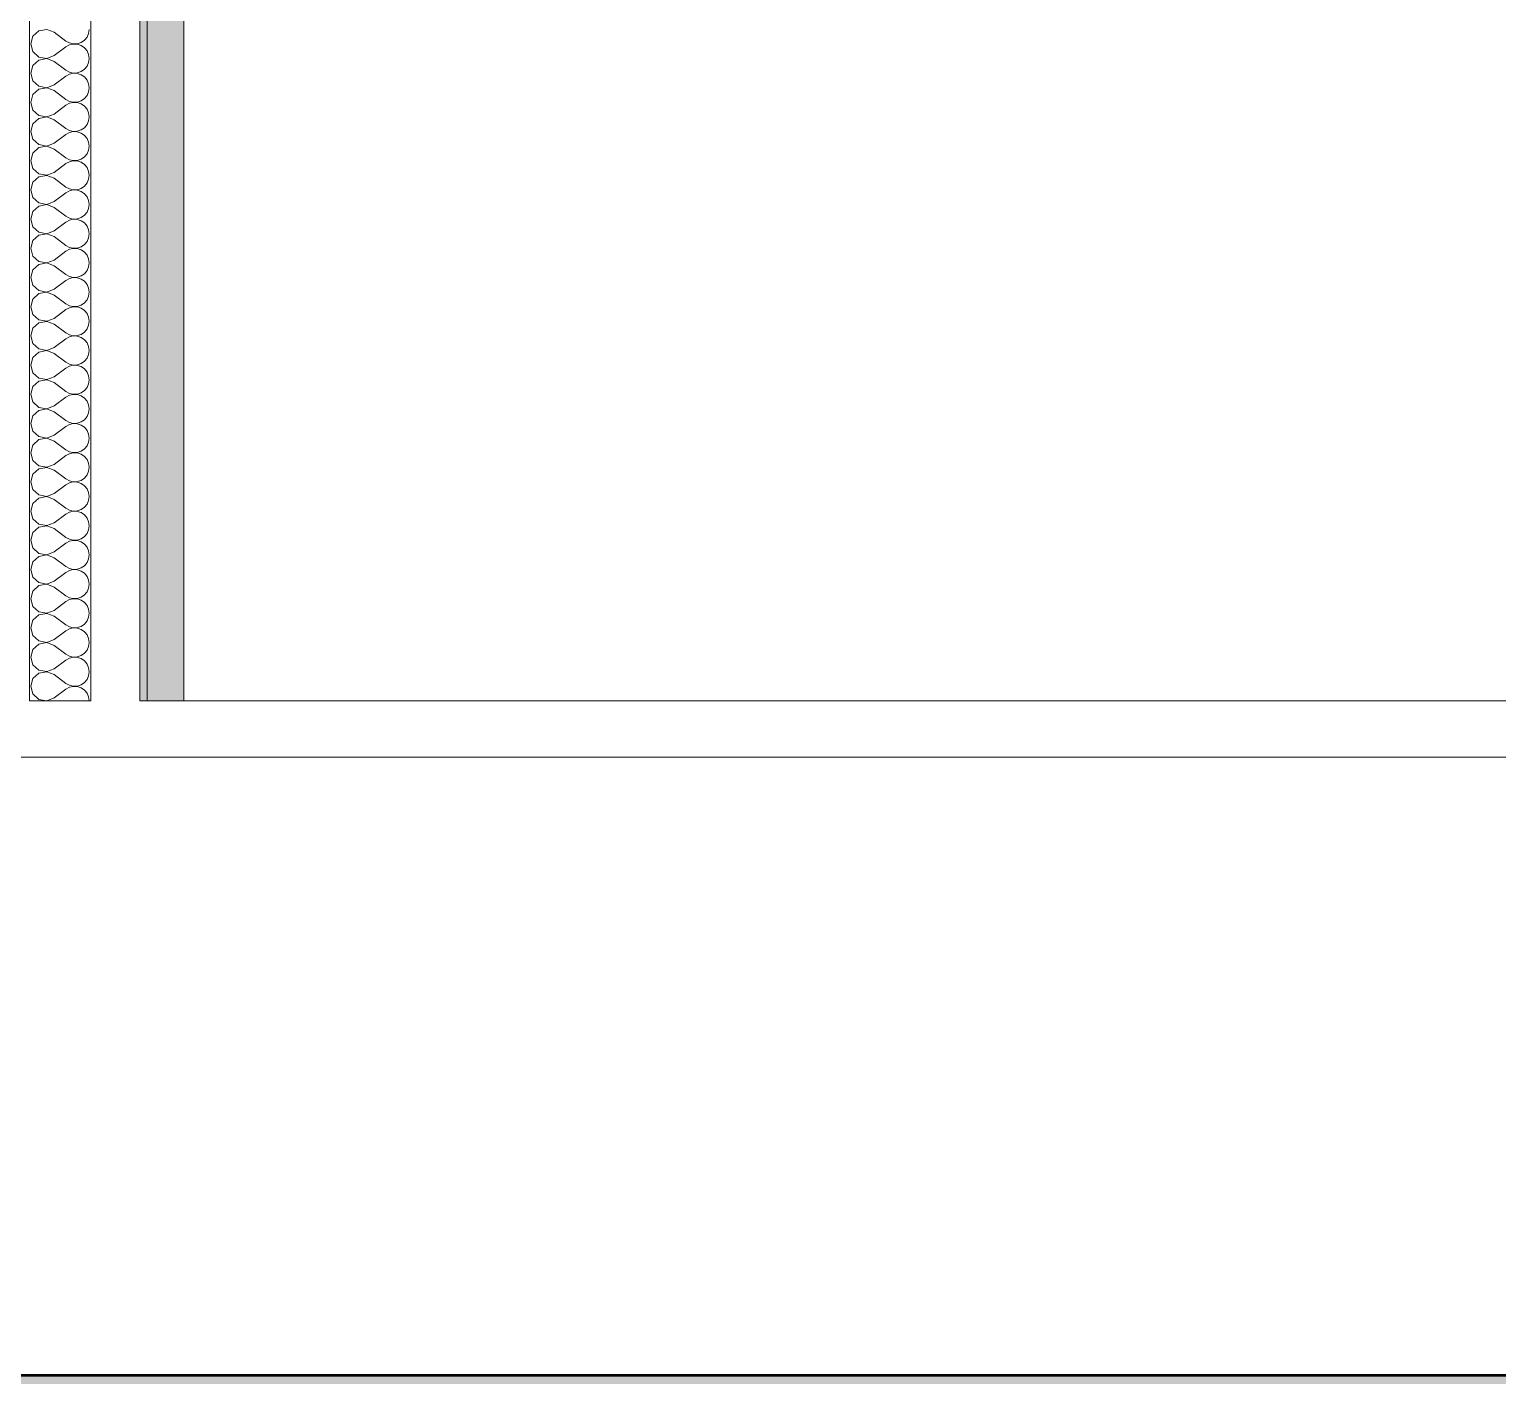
# Model space of a CAD drawing. Header units: millimetres. Extents: x -48147 to 1436659, y -488302 to 18123.
# Drawn here: x 1423891 to 1424544, y -471183 to -470584 of the extents above; entities that cross this region are included whole.
import ezdxf

# ---------------------------------------------------------------- set-up
doc = ezdxf.new("R2010")
doc.units = ezdxf.units.MM
doc.header["$MEASUREMENT"] = 0
doc.linetypes.add('Dashed', pattern=[2822.222233, 1411.111116, -1411.111116])
doc.linetypes.add('Wipeout_Contour', pattern=[1000, 0, -1000])
for name, color, linetype, lineweight, true_color in [('0_Pen_No__105', 7, 'Continuous', 15, 0xa6a6a6), ('A-230-M_FLOOR.IFC Import_Pen_No__109', 7, 'Continuous', 15, 0xa6a6a6), ('A-230-M_FLOOR.IFC Import_Pen_No__29', 7, 'Continuous', 50, 0x2a2a2a), ('New_A-25-M_Wall_Int_Pen_No__107', 7, 'Continuous', 15, 0xa6a6a6)]:
    doc.layers.add(name, color=color, linetype=linetype, lineweight=lineweight, true_color=true_color)
for name, color, linetype in [('A-230-M_FLOOR.IFC Import', 7, 'Continuous'), ('New_A-20-M_Floor_Slab', 7, 'Continuous'), ('New_A-25-M_Wall_Int', 7, 'Continuous')]:
    doc.layers.add(name, color=color, linetype=linetype)
doc.layers.add('New_A-20-M_Floor_Slab_Pen_No__4', color=7, linetype='Continuous', lineweight=20)
doc.layers.add('New_A-25-M_Wall_Int_Pen_No__1', color=7, linetype='Continuous', lineweight=13)

# ---------------------------------------------------------------- blocks, each defined once
blk = doc.blocks.new('*X34', base_point=(1424163.9, -483032.8))
at = {"layer": 'New_A-25-M_Wall_Int_Pen_No__107', "linetype": 'Continuous'}
for p, q in [((1423895.63, -470584.91), (1423893.01, -470587.3)), ((1423899.12, -470584.25), (1423895.63, -470584.91)), ((1423902.43, -470585.52), (1423899.12, -470584.25)), ((1423902.43, -470585.52), (1423907.62, -470589.41)), ((1423917.04, -470587.63), (1423917.76, -470586)), ((1423917.76, -470586), (1423918.01, -470584.22)), ((1423893.01, -470587.3), (1423892.04, -470590.71)), ((1423892.04, -470590.71), (1423893.01, -470594.13)), ((1423902.43, -470595.91), (1423907.62, -470592.01)), ((1423907.62, -470589.41), (1423909.19, -470590.28)), ((1423909.19, -470591.14), (1423907.62, -470592.01)), ((1423909.19, -470590.28), (1423910.93, -470590.69)), ((1423910.93, -470590.74), (1423909.19, -470591.14)), ((1423910.93, -470590.69), (1423912.72, -470590.6)), ((1423912.72, -470590.83), (1423910.93, -470590.74)), ((1423912.72, -470590.6), (1423914.42, -470590.03)), ((1423914.42, -470591.4), (1423912.72, -470590.83)), ((1423914.42, -470590.03), (1423915.89, -470589.01)), ((1423915.89, -470592.41), (1423914.42, -470591.4)), ((1423915.89, -470589.01), (1423917.04, -470587.63)), ((1423917.04, -470593.79), (1423915.89, -470592.41)), ((1423893.01, -470594.13), (1423895.63, -470596.52)), ((1423895.63, -470597.89), (1423893.01, -470600.28)), ((1423895.63, -470596.52), (1423899.12, -470597.18)), ((1423899.12, -470597.23), (1423895.63, -470597.89)), ((1423899.12, -470597.18), (1423902.43, -470595.91)), ((1423902.43, -470598.5), (1423899.12, -470597.23)), ((1423902.43, -470598.5), (1423907.62, -470602.4)), ((1423917.76, -470595.43), (1423917.04, -470593.79)), ((1423917.04, -470600.62), (1423917.76, -470598.98)), ((1423918.01, -470597.2), (1423917.76, -470595.43)), ((1423917.76, -470598.98), (1423918.01, -470597.2)), ((1423893.01, -470600.28), (1423892.04, -470603.69)), ((1423892.04, -470603.69), (1423893.01, -470607.11)), ((1423902.43, -470608.89), (1423907.62, -470604.99)), ((1423907.62, -470602.4), (1423909.19, -470603.26)), ((1423909.19, -470604.13), (1423907.62, -470604.99)), ((1423909.19, -470603.26), (1423910.93, -470603.67)), ((1423910.93, -470603.72), (1423909.19, -470604.13)), ((1423910.93, -470603.67), (1423912.72, -470603.58)), ((1423912.72, -470603.81), (1423910.93, -470603.72)), ((1423912.72, -470603.58), (1423914.42, -470603.01)), ((1423914.42, -470604.38), (1423912.72, -470603.81)), ((1423914.42, -470603.01), (1423915.89, -470601.99)), ((1423915.89, -470605.39), (1423914.42, -470604.38)), ((1423915.89, -470601.99), (1423917.04, -470600.62)), ((1423917.04, -470606.77), (1423915.89, -470605.39)), ((1423893.01, -470607.11), (1423895.63, -470609.5)), ((1423895.63, -470610.87), (1423893.01, -470613.26)), ((1423895.63, -470609.5), (1423899.12, -470610.16)), ((1423899.12, -470610.21), (1423895.63, -470610.87)), ((1423899.12, -470610.16), (1423902.43, -470608.89)), ((1423902.43, -470611.48), (1423899.12, -470610.21)), ((1423902.43, -470611.48), (1423907.62, -470615.38)), ((1423917.76, -470608.41), (1423917.04, -470606.77)), ((1423917.04, -470613.6), (1423917.76, -470611.96)), ((1423918.01, -470610.18), (1423917.76, -470608.41)), ((1423917.76, -470611.96), (1423918.01, -470610.18)), ((1423893.01, -470613.26), (1423892.04, -470616.68)), ((1423892.04, -470616.68), (1423893.01, -470620.09)), ((1423902.43, -470621.87), (1423907.62, -470617.97)), ((1423907.62, -470615.38), (1423909.19, -470616.24)), ((1423909.19, -470617.11), (1423907.62, -470617.97)), ((1423909.19, -470616.24), (1423910.93, -470616.65)), ((1423910.93, -470616.7), (1423909.19, -470617.11)), ((1423910.93, -470616.65), (1423912.72, -470616.56)), ((1423912.72, -470616.79), (1423910.93, -470616.7)), ((1423912.72, -470616.56), (1423914.42, -470615.99)), ((1423914.42, -470617.36), (1423912.72, -470616.79)), ((1423914.42, -470615.99), (1423915.89, -470614.98)), ((1423915.89, -470618.38), (1423914.42, -470617.36)), ((1423915.89, -470614.98), (1423917.04, -470613.6)), ((1423917.04, -470619.75), (1423915.89, -470618.38)), ((1423893.01, -470620.09), (1423895.63, -470622.48)), ((1423895.63, -470623.85), (1423893.01, -470626.24)), ((1423895.63, -470622.48), (1423899.12, -470623.14)), ((1423899.12, -470623.19), (1423895.63, -470623.85)), ((1423899.12, -470623.14), (1423902.43, -470621.87)), ((1423902.43, -470624.46), (1423899.12, -470623.19)), ((1423902.43, -470624.46), (1423907.62, -470628.36)), ((1423917.76, -470621.39), (1423917.04, -470619.75)), ((1423917.04, -470626.58), (1423917.76, -470624.94)), ((1423918.01, -470623.17), (1423917.76, -470621.39)), ((1423917.76, -470624.94), (1423918.01, -470623.17)), ((1423893.01, -470626.24), (1423892.04, -470629.66)), ((1423892.04, -470629.66), (1423893.01, -470633.07)), ((1423902.43, -470634.85), (1423907.62, -470630.96)), ((1423907.62, -470628.36), (1423909.19, -470629.23)), ((1423909.19, -470630.09), (1423907.62, -470630.96)), ((1423909.19, -470629.23), (1423910.93, -470629.63)), ((1423910.93, -470629.68), (1423909.19, -470630.09)), ((1423910.93, -470629.63), (1423912.72, -470629.54)), ((1423912.72, -470629.77), (1423910.93, -470629.68)), ((1423912.72, -470629.54), (1423914.42, -470628.97)), ((1423914.42, -470630.34), (1423912.72, -470629.77)), ((1423914.42, -470628.97), (1423915.89, -470627.96)), ((1423915.89, -470631.36), (1423914.42, -470630.34)), ((1423915.89, -470627.96), (1423917.04, -470626.58)), ((1423917.04, -470632.74), (1423915.89, -470631.36)), ((1423893.01, -470633.07), (1423895.63, -470635.46)), ((1423895.63, -470636.83), (1423893.01, -470639.23)), ((1423895.63, -470635.46), (1423899.12, -470636.12)), ((1423899.12, -470636.17), (1423895.63, -470636.83)), ((1423899.12, -470636.12), (1423902.43, -470634.85)), ((1423902.43, -470637.45), (1423899.12, -470636.17)), ((1423902.43, -470637.45), (1423907.62, -470641.34)), ((1423917.76, -470634.37), (1423917.04, -470632.74)), ((1423917.04, -470639.56), (1423917.76, -470637.92)), ((1423918.01, -470636.15), (1423917.76, -470634.37)), ((1423917.76, -470637.92), (1423918.01, -470636.15)), ((1423893.01, -470639.23), (1423892.04, -470642.64)), ((1423892.04, -470642.64), (1423893.01, -470646.05)), ((1423902.43, -470647.83), (1423907.62, -470643.94)), ((1423907.62, -470641.34), (1423909.19, -470642.21)), ((1423909.19, -470643.07), (1423907.62, -470643.94)), ((1423909.19, -470642.21), (1423910.93, -470642.61)), ((1423910.93, -470642.66), (1423909.19, -470643.07)), ((1423910.93, -470642.61), (1423912.72, -470642.53)), ((1423912.72, -470642.75), (1423910.93, -470642.66)), ((1423912.72, -470642.53), (1423914.42, -470641.95)), ((1423914.42, -470643.32), (1423912.72, -470642.75)), ((1423914.42, -470641.95), (1423915.89, -470640.94)), ((1423915.89, -470644.34), (1423914.42, -470643.32)), ((1423915.89, -470640.94), (1423917.04, -470639.56)), ((1423917.04, -470645.72), (1423915.89, -470644.34)), ((1423893.01, -470646.05), (1423895.63, -470648.44)), ((1423895.63, -470649.81), (1423893.01, -470652.21)), ((1423895.63, -470648.44), (1423899.12, -470649.1)), ((1423899.12, -470649.16), (1423895.63, -470649.81)), ((1423899.12, -470649.1), (1423902.43, -470647.83)), ((1423902.43, -470650.43), (1423899.12, -470649.16)), ((1423902.43, -470650.43), (1423907.62, -470654.32)), ((1423917.76, -470647.36), (1423917.04, -470645.72)), ((1423917.04, -470652.54), (1423917.76, -470650.9)), ((1423918.01, -470649.13), (1423917.76, -470647.36)), ((1423917.76, -470650.9), (1423918.01, -470649.13)), ((1423893.01, -470652.21), (1423892.04, -470655.62)), ((1423892.04, -470655.62), (1423893.01, -470659.03)), ((1423902.43, -470660.81), (1423907.62, -470656.92)), ((1423907.62, -470654.32), (1423909.19, -470655.19)), ((1423909.19, -470656.05), (1423907.62, -470656.92)), ((1423909.19, -470655.19), (1423910.93, -470655.59)), ((1423910.93, -470655.65), (1423909.19, -470656.05)), ((1423910.93, -470655.59), (1423912.72, -470655.51)), ((1423912.72, -470655.73), (1423910.93, -470655.65)), ((1423912.72, -470655.51), (1423914.42, -470654.93)), ((1423914.42, -470656.31), (1423912.72, -470655.73)), ((1423914.42, -470654.93), (1423915.89, -470653.92)), ((1423915.89, -470657.32), (1423914.42, -470656.31)), ((1423915.89, -470653.92), (1423917.04, -470652.54)), ((1423917.04, -470658.7), (1423915.89, -470657.32)), ((1423893.01, -470659.03), (1423895.63, -470661.43)), ((1423895.63, -470662.8), (1423893.01, -470665.19)), ((1423895.63, -470661.43), (1423899.12, -470662.08)), ((1423899.12, -470662.14), (1423895.63, -470662.8)), ((1423899.12, -470662.08), (1423902.43, -470660.81)), ((1423902.43, -470663.41), (1423899.12, -470662.14)), ((1423902.43, -470663.41), (1423907.62, -470667.3)), ((1423917.76, -470660.34), (1423917.04, -470658.7)), ((1423917.04, -470665.52), (1423917.76, -470663.88)), ((1423918.01, -470662.11), (1423917.76, -470660.34)), ((1423917.76, -470663.88), (1423918.01, -470662.11)), ((1423893.01, -470665.19), (1423892.04, -470668.6)), ((1423892.04, -470668.6), (1423893.01, -470672.01)), ((1423902.43, -470673.79), (1423907.62, -470669.9)), ((1423907.62, -470667.3), (1423909.19, -470668.17)), ((1423909.19, -470669.03), (1423907.62, -470669.9)), ((1423909.19, -470668.17), (1423910.93, -470668.58)), ((1423910.93, -470668.63), (1423909.19, -470669.03)), ((1423910.93, -470668.58), (1423912.72, -470668.49)), ((1423912.72, -470668.71), (1423910.93, -470668.63)), ((1423912.72, -470668.49), (1423914.42, -470667.92)), ((1423914.42, -470669.29), (1423912.72, -470668.71)), ((1423914.42, -470667.92), (1423915.89, -470666.9)), ((1423915.89, -470670.3), (1423914.42, -470669.29)), ((1423915.89, -470666.9), (1423917.04, -470665.52)), ((1423917.04, -470671.68), (1423915.89, -470670.3)), ((1423893.01, -470672.01), (1423895.63, -470674.41)), ((1423895.63, -470675.78), (1423893.01, -470678.17)), ((1423895.63, -470674.41), (1423899.12, -470675.07)), ((1423899.12, -470675.12), (1423895.63, -470675.78)), ((1423899.12, -470675.07), (1423902.43, -470673.79)), ((1423902.43, -470676.39), (1423899.12, -470675.12)), ((1423902.43, -470676.39), (1423907.62, -470680.29)), ((1423917.76, -470673.32), (1423917.04, -470671.68)), ((1423917.04, -470678.5), (1423917.76, -470676.87)), ((1423918.01, -470675.09), (1423917.76, -470673.32)), ((1423917.76, -470676.87), (1423918.01, -470675.09)), ((1423893.01, -470678.17), (1423892.04, -470681.58)), ((1423892.04, -470681.58), (1423893.01, -470685)), ((1423902.43, -470686.78), (1423907.62, -470682.88)), ((1423907.62, -470680.29), (1423909.19, -470681.15)), ((1423909.19, -470682.01), (1423907.62, -470682.88)), ((1423909.19, -470681.15), (1423910.93, -470681.56)), ((1423910.93, -470681.61), (1423909.19, -470682.01)), ((1423910.93, -470681.56), (1423912.72, -470681.47)), ((1423912.72, -470681.7), (1423910.93, -470681.61)), ((1423912.72, -470681.47), (1423914.42, -470680.9)), ((1423914.42, -470682.27), (1423912.72, -470681.7)), ((1423914.42, -470680.9), (1423915.89, -470679.88)), ((1423915.89, -470683.28), (1423914.42, -470682.27)), ((1423915.89, -470679.88), (1423917.04, -470678.5)), ((1423917.04, -470684.66), (1423915.89, -470683.28)), ((1423893.01, -470685), (1423895.63, -470687.39)), ((1423895.63, -470688.76), (1423893.01, -470691.15)), ((1423895.63, -470687.39), (1423899.12, -470688.05)), ((1423899.12, -470688.1), (1423895.63, -470688.76)), ((1423899.12, -470688.05), (1423902.43, -470686.78)), ((1423902.43, -470689.37), (1423899.12, -470688.1)), ((1423902.43, -470689.37), (1423907.62, -470693.27)), ((1423917.76, -470686.3), (1423917.04, -470684.66)), ((1423917.04, -470691.49), (1423917.76, -470689.85)), ((1423918.01, -470688.07), (1423917.76, -470686.3)), ((1423917.76, -470689.85), (1423918.01, -470688.07)), ((1423893.01, -470691.15), (1423892.04, -470694.56)), ((1423892.04, -470694.56), (1423893.01, -470697.98)), ((1423902.43, -470699.76), (1423907.62, -470695.86)), ((1423907.62, -470693.27), (1423909.19, -470694.13)), ((1423909.19, -470695), (1423907.62, -470695.86)), ((1423909.19, -470694.13), (1423910.93, -470694.54)), ((1423910.93, -470694.59), (1423909.19, -470695)), ((1423910.93, -470694.54), (1423912.72, -470694.45)), ((1423912.72, -470694.68), (1423910.93, -470694.59)), ((1423912.72, -470694.45), (1423914.42, -470693.88)), ((1423914.42, -470695.25), (1423912.72, -470694.68)), ((1423914.42, -470693.88), (1423915.89, -470692.87)), ((1423915.89, -470696.26), (1423914.42, -470695.25)), ((1423915.89, -470692.87), (1423917.04, -470691.49)), ((1423917.04, -470697.64), (1423915.89, -470696.26)), ((1423893.01, -470697.98), (1423895.63, -470700.37)), ((1423895.63, -470701.74), (1423893.01, -470704.13)), ((1423895.63, -470700.37), (1423899.12, -470701.03)), ((1423899.12, -470701.08), (1423895.63, -470701.74)), ((1423899.12, -470701.03), (1423902.43, -470699.76)), ((1423902.43, -470702.35), (1423899.12, -470701.08)), ((1423902.43, -470702.35), (1423907.62, -470706.25)), ((1423917.76, -470699.28), (1423917.04, -470697.64)), ((1423917.04, -470704.47), (1423917.76, -470702.83)), ((1423918.01, -470701.06), (1423917.76, -470699.28)), ((1423917.76, -470702.83), (1423918.01, -470701.06)), ((1423893.01, -470704.13), (1423892.04, -470707.55)), ((1423892.04, -470707.55), (1423893.01, -470710.96)), ((1423902.43, -470712.74), (1423907.62, -470708.84)), ((1423907.62, -470706.25), (1423909.19, -470707.11)), ((1423909.19, -470707.98), (1423907.62, -470708.84)), ((1423909.19, -470707.11), (1423910.93, -470707.52)), ((1423910.93, -470707.57), (1423909.19, -470707.98)), ((1423910.93, -470707.52), (1423912.72, -470707.43)), ((1423912.72, -470707.66), (1423910.93, -470707.57)), ((1423912.72, -470707.43), (1423914.42, -470706.86)), ((1423914.42, -470708.23), (1423912.72, -470707.66)), ((1423914.42, -470706.86), (1423915.89, -470705.85)), ((1423915.89, -470709.25), (1423914.42, -470708.23)), ((1423915.89, -470705.85), (1423917.04, -470704.47)), ((1423917.04, -470710.62), (1423915.89, -470709.25)), ((1423893.01, -470710.96), (1423895.63, -470713.35)), ((1423895.63, -470714.72), (1423893.01, -470717.12)), ((1423895.63, -470713.35), (1423899.12, -470714.01)), ((1423899.12, -470714.06), (1423895.63, -470714.72)), ((1423899.12, -470714.01), (1423902.43, -470712.74)), ((1423902.43, -470715.34), (1423899.12, -470714.06)), ((1423902.43, -470715.34), (1423907.62, -470719.23)), ((1423917.76, -470712.26), (1423917.04, -470710.62)), ((1423917.04, -470717.45), (1423917.76, -470715.81)), ((1423918.01, -470714.04), (1423917.76, -470712.26)), ((1423917.76, -470715.81), (1423918.01, -470714.04)), ((1423893.01, -470717.12), (1423892.04, -470720.53)), ((1423892.04, -470720.53), (1423893.01, -470723.94)), ((1423902.43, -470725.72), (1423907.62, -470721.83)), ((1423907.62, -470719.23), (1423909.19, -470720.1)), ((1423909.19, -470720.96), (1423907.62, -470721.83)), ((1423909.19, -470720.1), (1423910.93, -470720.5)), ((1423910.93, -470720.55), (1423909.19, -470720.96)), ((1423910.93, -470720.5), (1423912.72, -470720.41)), ((1423912.72, -470720.64), (1423910.93, -470720.55)), ((1423912.72, -470720.41), (1423914.42, -470719.84)), ((1423914.42, -470721.21), (1423912.72, -470720.64)), ((1423914.42, -470719.84), (1423915.89, -470718.83)), ((1423915.89, -470722.23), (1423914.42, -470721.21)), ((1423915.89, -470718.83), (1423917.04, -470717.45)), ((1423917.04, -470723.61), (1423915.89, -470722.23)), ((1423893.01, -470723.94), (1423895.63, -470726.33)), ((1423895.63, -470727.7), (1423893.01, -470730.1)), ((1423895.63, -470726.33), (1423899.12, -470726.99)), ((1423899.12, -470727.04), (1423895.63, -470727.7)), ((1423899.12, -470726.99), (1423902.43, -470725.72)), ((1423902.43, -470728.32), (1423899.12, -470727.04)), ((1423902.43, -470728.32), (1423907.62, -470732.21)), ((1423917.76, -470725.24), (1423917.04, -470723.61)), ((1423917.04, -470730.43), (1423917.76, -470728.79)), ((1423918.01, -470727.02), (1423917.76, -470725.24)), ((1423917.76, -470728.79), (1423918.01, -470727.02)), ((1423893.01, -470730.1), (1423892.04, -470733.51)), ((1423892.04, -470733.51), (1423893.01, -470736.92)), ((1423902.43, -470738.7), (1423907.62, -470734.81)), ((1423907.62, -470732.21), (1423909.19, -470733.08)), ((1423909.19, -470733.94), (1423907.62, -470734.81)), ((1423909.19, -470733.08), (1423910.93, -470733.48)), ((1423910.93, -470733.54), (1423909.19, -470733.94)), ((1423910.93, -470733.48), (1423912.72, -470733.4)), ((1423912.72, -470733.62), (1423910.93, -470733.54)), ((1423912.72, -470733.4), (1423914.42, -470732.82)), ((1423914.42, -470734.19), (1423912.72, -470733.62)), ((1423914.42, -470732.82), (1423915.89, -470731.81)), ((1423915.89, -470735.21), (1423914.42, -470734.19)), ((1423915.89, -470731.81), (1423917.04, -470730.43)), ((1423917.04, -470736.59), (1423915.89, -470735.21)), ((1423893.01, -470736.92), (1423895.63, -470739.31)), ((1423895.63, -470740.69), (1423893.01, -470743.08)), ((1423895.63, -470739.31), (1423899.12, -470739.97)), ((1423899.12, -470740.03), (1423895.63, -470740.69)), ((1423899.12, -470739.97), (1423902.43, -470738.7)), ((1423902.43, -470741.3), (1423899.12, -470740.03)), ((1423902.43, -470741.3), (1423907.62, -470745.19)), ((1423917.76, -470738.23), (1423917.04, -470736.59)), ((1423917.04, -470743.41), (1423917.76, -470741.77)), ((1423918.01, -470740), (1423917.76, -470738.23)), ((1423917.76, -470741.77), (1423918.01, -470740)), ((1423893.01, -470743.08), (1423892.04, -470746.49)), ((1423892.04, -470746.49), (1423893.01, -470749.9)), ((1423902.43, -470751.68), (1423907.62, -470747.79)), ((1423907.62, -470745.19), (1423909.19, -470746.06)), ((1423909.19, -470746.92), (1423907.62, -470747.79)), ((1423909.19, -470746.06), (1423910.93, -470746.46)), ((1423910.93, -470746.52), (1423909.19, -470746.92)), ((1423910.93, -470746.46), (1423912.72, -470746.38)), ((1423912.72, -470746.6), (1423910.93, -470746.52)), ((1423912.72, -470746.38), (1423914.42, -470745.81)), ((1423914.42, -470747.18), (1423912.72, -470746.6)), ((1423914.42, -470745.81), (1423915.89, -470744.79)), ((1423915.89, -470748.19), (1423914.42, -470747.18)), ((1423915.89, -470744.79), (1423917.04, -470743.41)), ((1423917.04, -470749.57), (1423915.89, -470748.19)), ((1423893.01, -470749.9), (1423895.63, -470752.3)), ((1423895.63, -470753.67), (1423893.01, -470756.06)), ((1423895.63, -470752.3), (1423899.12, -470752.96)), ((1423899.12, -470753.01), (1423895.63, -470753.67)), ((1423899.12, -470752.96), (1423902.43, -470751.68)), ((1423902.43, -470754.28), (1423899.12, -470753.01)), ((1423902.43, -470754.28), (1423907.62, -470758.17)), ((1423917.76, -470751.21), (1423917.04, -470749.57)), ((1423917.04, -470756.39), (1423917.76, -470754.76)), ((1423918.01, -470752.98), (1423917.76, -470751.21)), ((1423917.76, -470754.76), (1423918.01, -470752.98)), ((1423893.01, -470756.06), (1423892.04, -470759.47)), ((1423892.04, -470759.47), (1423893.01, -470762.88)), ((1423902.43, -470764.67), (1423907.62, -470760.77)), ((1423907.62, -470758.17), (1423909.19, -470759.04)), ((1423909.19, -470759.9), (1423907.62, -470760.77)), ((1423909.19, -470759.04), (1423910.93, -470759.45)), ((1423910.93, -470759.5), (1423909.19, -470759.9)), ((1423910.93, -470759.45), (1423912.72, -470759.36)), ((1423912.72, -470759.59), (1423910.93, -470759.5)), ((1423912.72, -470759.36), (1423914.42, -470758.79)), ((1423914.42, -470760.16), (1423912.72, -470759.59)), ((1423914.42, -470758.79), (1423915.89, -470757.77)), ((1423915.89, -470761.17), (1423914.42, -470760.16)), ((1423915.89, -470757.77), (1423917.04, -470756.39)), ((1423917.04, -470762.55), (1423915.89, -470761.17)), ((1423893.01, -470769.04), (1423892.04, -470772.45)), ((1423893.01, -470762.88), (1423895.63, -470765.28)), ((1423895.63, -470766.65), (1423893.01, -470769.04)), ((1423895.63, -470765.28), (1423899.12, -470765.94)), ((1423899.12, -470765.99), (1423895.63, -470766.65)), ((1423899.12, -470765.94), (1423902.43, -470764.67)), ((1423902.43, -470767.26), (1423899.12, -470765.99)), ((1423902.43, -470767.26), (1423907.62, -470771.16)), ((1423917.76, -470764.19), (1423917.04, -470762.55)), ((1423917.04, -470769.38), (1423917.76, -470767.74)), ((1423918.01, -470765.96), (1423917.76, -470764.19)), ((1423917.76, -470767.74), (1423918.01, -470765.96)), ((1423892.04, -470772.45), (1423893.01, -470775.87)), ((1423902.43, -470777.65), (1423907.62, -470773.75)), ((1423907.62, -470771.16), (1423909.19, -470772.02)), ((1423909.19, -470772.89), (1423907.62, -470773.75)), ((1423909.19, -470772.02), (1423910.93, -470772.43)), ((1423910.93, -470772.48), (1423909.19, -470772.89)), ((1423910.93, -470772.43), (1423912.72, -470772.34)), ((1423912.72, -470772.57), (1423910.93, -470772.48)), ((1423912.72, -470772.34), (1423914.42, -470771.77)), ((1423914.42, -470773.14), (1423912.72, -470772.57)), ((1423914.42, -470771.77), (1423915.89, -470770.75)), ((1423915.89, -470774.15), (1423914.42, -470773.14)), ((1423915.89, -470770.75), (1423917.04, -470769.38)), ((1423917.04, -470775.53), (1423915.89, -470774.15)), ((1423917.76, -470777.17), (1423917.04, -470775.53)), ((1423893.01, -470782.02), (1423892.04, -470785.44)), ((1423893.01, -470775.87), (1423895.63, -470778.26)), ((1423895.63, -470779.63), (1423893.01, -470782.02)), ((1423895.63, -470778.26), (1423899.12, -470778.92)), ((1423899.12, -470778.97), (1423895.63, -470779.63)), ((1423899.12, -470778.92), (1423902.43, -470777.65)), ((1423902.43, -470780.24), (1423899.12, -470778.97)), ((1423902.43, -470780.24), (1423907.62, -470784.14)), ((1423917.04, -470782.36), (1423917.76, -470780.72)), ((1423918.01, -470778.94), (1423917.76, -470777.17)), ((1423917.76, -470780.72), (1423918.01, -470778.94)), ((1423892.04, -470785.44), (1423893.01, -470788.85)), ((1423902.43, -470790.63), (1423907.62, -470786.73)), ((1423907.62, -470784.14), (1423909.19, -470785)), ((1423909.19, -470785.87), (1423907.62, -470786.73)), ((1423909.19, -470785), (1423910.93, -470785.41)), ((1423910.93, -470785.46), (1423909.19, -470785.87)), ((1423910.93, -470785.41), (1423912.72, -470785.32)), ((1423912.72, -470785.55), (1423910.93, -470785.46)), ((1423912.72, -470785.32), (1423914.42, -470784.75)), ((1423914.42, -470786.12), (1423912.72, -470785.55)), ((1423914.42, -470784.75), (1423915.89, -470783.74)), ((1423915.89, -470787.13), (1423914.42, -470786.12)), ((1423915.89, -470783.74), (1423917.04, -470782.36)), ((1423917.04, -470788.51), (1423915.89, -470787.13)), ((1423917.76, -470790.15), (1423917.04, -470788.51)), ((1423893.01, -470795), (1423892.04, -470798.42)), ((1423893.01, -470788.85), (1423895.63, -470791.24)), ((1423895.63, -470792.61), (1423893.01, -470795)), ((1423895.63, -470791.24), (1423899.12, -470791.9)), ((1423899.12, -470791.95), (1423895.63, -470792.61)), ((1423899.12, -470791.9), (1423902.43, -470790.63)), ((1423902.43, -470793.22), (1423899.12, -470791.95)), ((1423902.43, -470793.22), (1423907.62, -470797.12)), ((1423917.04, -470795.34), (1423917.76, -470793.7)), ((1423918.01, -470791.93), (1423917.76, -470790.15)), ((1423917.76, -470793.7), (1423918.01, -470791.93)), ((1423892.04, -470798.42), (1423893.01, -470801.83)), ((1423902.43, -470803.61), (1423907.62, -470799.72)), ((1423907.62, -470797.12), (1423909.19, -470797.99)), ((1423909.19, -470798.85), (1423907.62, -470799.72)), ((1423909.19, -470797.99), (1423910.93, -470798.39)), ((1423910.93, -470798.44), (1423909.19, -470798.85)), ((1423910.93, -470798.39), (1423912.72, -470798.3)), ((1423912.72, -470798.53), (1423910.93, -470798.44)), ((1423912.72, -470798.3), (1423914.42, -470797.73)), ((1423914.42, -470799.1), (1423912.72, -470798.53)), ((1423914.42, -470797.73), (1423915.89, -470796.72)), ((1423915.89, -470800.12), (1423914.42, -470799.1)), ((1423915.89, -470796.72), (1423917.04, -470795.34)), ((1423917.04, -470801.5), (1423915.89, -470800.12)), ((1423917.76, -470803.13), (1423917.04, -470801.5)), ((1423893.01, -470807.99), (1423892.04, -470811.4)), ((1423893.01, -470801.83), (1423895.63, -470804.22)), ((1423895.63, -470805.59), (1423893.01, -470807.99)), ((1423895.63, -470804.22), (1423899.12, -470804.88)), ((1423899.12, -470804.93), (1423895.63, -470805.59)), ((1423899.12, -470804.88), (1423902.43, -470803.61)), ((1423902.43, -470806.21), (1423899.12, -470804.93)), ((1423902.43, -470806.21), (1423907.62, -470810.1)), ((1423917.04, -470808.32), (1423917.76, -470806.68)), ((1423918.01, -470804.91), (1423917.76, -470803.13)), ((1423917.76, -470806.68), (1423918.01, -470804.91)), ((1423892.04, -470811.4), (1423893.01, -470814.81)), ((1423902.43, -470816.59), (1423907.62, -470812.7)), ((1423907.62, -470810.1), (1423909.19, -470810.97)), ((1423909.19, -470811.83), (1423907.62, -470812.7)), ((1423909.19, -470810.97), (1423910.93, -470811.37)), ((1423910.93, -470811.42), (1423909.19, -470811.83)), ((1423910.93, -470811.37), (1423912.72, -470811.29)), ((1423912.72, -470811.51), (1423910.93, -470811.42)), ((1423912.72, -470811.29), (1423914.42, -470810.71)), ((1423914.42, -470812.08), (1423912.72, -470811.51)), ((1423914.42, -470810.71), (1423915.89, -470809.7)), ((1423915.89, -470813.1), (1423914.42, -470812.08)), ((1423915.89, -470809.7), (1423917.04, -470808.32)), ((1423917.04, -470814.48), (1423915.89, -470813.1)), ((1423917.76, -470816.12), (1423917.04, -470814.48)), ((1423893.01, -470820.97), (1423892.04, -470824.38)), ((1423893.01, -470814.81), (1423895.63, -470817.2)), ((1423895.63, -470818.57), (1423893.01, -470820.97)), ((1423895.63, -470817.2), (1423899.12, -470817.86)), ((1423899.12, -470817.92), (1423895.63, -470818.57)), ((1423899.12, -470817.86), (1423902.43, -470816.59)), ((1423902.43, -470819.19), (1423899.12, -470817.92)), ((1423902.43, -470819.19), (1423907.62, -470823.08)), ((1423915.89, -470822.68), (1423917.04, -470821.3)), ((1423917.04, -470821.3), (1423917.76, -470819.66)), ((1423918.01, -470817.89), (1423917.76, -470816.12)), ((1423917.76, -470819.66), (1423918.01, -470817.89)), ((1423892.04, -470824.38), (1423893.01, -470827.79)), ((1423893.01, -470827.79), (1423895.63, -470830.19)), ((1423902.43, -470829.57), (1423907.62, -470825.68)), ((1423907.62, -470823.08), (1423909.19, -470823.95)), ((1423909.19, -470824.81), (1423907.62, -470825.68)), ((1423909.19, -470823.95), (1423910.93, -470824.35)), ((1423910.93, -470824.41), (1423909.19, -470824.81)), ((1423910.93, -470824.35), (1423912.72, -470824.27)), ((1423912.72, -470824.49), (1423910.93, -470824.41)), ((1423912.72, -470824.27), (1423914.42, -470823.69)), ((1423914.42, -470825.07), (1423912.72, -470824.49)), ((1423914.42, -470823.69), (1423915.89, -470822.68)), ((1423915.89, -470826.08), (1423914.42, -470825.07)), ((1423917.04, -470827.46), (1423915.89, -470826.08)), ((1423917.76, -470829.1), (1423917.04, -470827.46)), ((1423893.01, -470833.95), (1423892.04, -470837.36)), ((1423895.63, -470831.56), (1423893.01, -470833.95)), ((1423895.63, -470830.19), (1423899.12, -470830.84)), ((1423899.12, -470830.9), (1423895.63, -470831.56)), ((1423899.12, -470830.84), (1423902.43, -470829.57)), ((1423902.43, -470832.17), (1423899.12, -470830.9)), ((1423902.43, -470832.17), (1423907.62, -470836.06)), ((1423915.89, -470835.66), (1423917.04, -470834.28)), ((1423917.04, -470834.28), (1423917.76, -470832.64)), ((1423918.01, -470830.87), (1423917.76, -470829.1)), ((1423917.76, -470832.64), (1423918.01, -470830.87)), ((1423892.04, -470837.36), (1423893.01, -470840.77)), ((1423893.01, -470840.77), (1423895.63, -470843.17)), ((1423902.43, -470842.55), (1423907.62, -470838.66)), ((1423907.62, -470836.06), (1423909.19, -470836.93)), ((1423909.19, -470837.79), (1423907.62, -470838.66)), ((1423909.19, -470836.93), (1423910.93, -470837.34)), ((1423910.93, -470837.39), (1423909.19, -470837.79)), ((1423910.93, -470837.34), (1423912.72, -470837.25)), ((1423912.72, -470837.47), (1423910.93, -470837.39)), ((1423912.72, -470837.25), (1423914.42, -470836.68)), ((1423914.42, -470838.05), (1423912.72, -470837.47)), ((1423914.42, -470836.68), (1423915.89, -470835.66)), ((1423915.89, -470839.06), (1423914.42, -470838.05)), ((1423917.04, -470840.44), (1423915.89, -470839.06)), ((1423917.76, -470842.08), (1423917.04, -470840.44)), ((1423893.01, -470846.93), (1423892.04, -470850.34)), ((1423895.63, -470844.54), (1423893.01, -470846.93)), ((1423895.63, -470843.17), (1423899.12, -470843.83)), ((1423899.12, -470843.88), (1423895.63, -470844.54)), ((1423899.12, -470843.83), (1423902.43, -470842.55)), ((1423902.43, -470845.15), (1423899.12, -470843.88)), ((1423902.43, -470845.15), (1423907.62, -470849.04)), ((1423915.89, -470848.64), (1423917.04, -470847.26)), ((1423917.04, -470847.26), (1423917.76, -470845.63)), ((1423918.01, -470843.85), (1423917.76, -470842.08)), ((1423917.76, -470845.63), (1423918.01, -470843.85)), ((1423892.04, -470850.34), (1423893.01, -470853.76)), ((1423893.01, -470853.76), (1423895.63, -470856.15)), ((1423902.43, -470855.54), (1423907.62, -470851.64)), ((1423907.62, -470849.04), (1423909.19, -470849.91)), ((1423909.19, -470850.77), (1423907.62, -470851.64)), ((1423909.19, -470849.91), (1423910.93, -470850.32)), ((1423910.93, -470850.37), (1423909.19, -470850.77)), ((1423910.93, -470850.32), (1423912.72, -470850.23)), ((1423912.72, -470850.46), (1423910.93, -470850.37)), ((1423912.72, -470850.23), (1423914.42, -470849.66)), ((1423914.42, -470851.03), (1423912.72, -470850.46)), ((1423914.42, -470849.66), (1423915.89, -470848.64)), ((1423915.89, -470852.04), (1423914.42, -470851.03)), ((1423917.04, -470853.42), (1423915.89, -470852.04)), ((1423917.76, -470855.06), (1423917.04, -470853.42)), ((1423893.01, -470859.91), (1423892.04, -470863.32)), ((1423895.63, -470857.52), (1423893.01, -470859.91)), ((1423895.63, -470856.15), (1423899.12, -470856.81)), ((1423899.12, -470856.86), (1423895.63, -470857.52)), ((1423899.12, -470856.81), (1423902.43, -470855.54)), ((1423902.43, -470858.13), (1423899.12, -470856.86)), ((1423902.43, -470858.13), (1423907.62, -470862.03)), ((1423915.89, -470861.63), (1423917.04, -470860.25)), ((1423917.04, -470860.25), (1423917.76, -470858.61)), ((1423918.01, -470856.83), (1423917.76, -470855.06)), ((1423917.76, -470858.61), (1423918.01, -470856.83)), ((1423892.04, -470863.32), (1423893.01, -470866.74)), ((1423893.01, -470866.74), (1423895.63, -470869.13)), ((1423902.43, -470868.52), (1423907.62, -470864.62)), ((1423907.62, -470862.03), (1423909.19, -470862.89)), ((1423909.19, -470863.76), (1423907.62, -470864.62)), ((1423909.19, -470862.89), (1423910.93, -470863.3)), ((1423910.93, -470863.35), (1423909.19, -470863.76)), ((1423910.93, -470863.3), (1423912.72, -470863.21)), ((1423912.72, -470863.44), (1423910.93, -470863.35)), ((1423912.72, -470863.21), (1423914.42, -470862.64)), ((1423914.42, -470864.01), (1423912.72, -470863.44)), ((1423914.42, -470862.64), (1423915.89, -470861.63)), ((1423915.89, -470865.02), (1423914.42, -470864.01)), ((1423917.04, -470866.4), (1423915.89, -470865.02)), ((1423917.76, -470868.04), (1423917.04, -470866.4)), ((1423893.01, -470872.89), (1423892.04, -470876.31)), ((1423895.63, -470870.5), (1423893.01, -470872.89)), ((1423895.63, -470869.13), (1423899.12, -470869.79)), ((1423899.12, -470869.84), (1423895.63, -470870.5)), ((1423899.12, -470869.79), (1423902.43, -470868.52)), ((1423902.43, -470871.11), (1423899.12, -470869.84)), ((1423902.43, -470871.11), (1423907.62, -470875.01)), ((1423915.89, -470874.61), (1423917.04, -470873.23)), ((1423917.04, -470873.23), (1423917.76, -470871.59)), ((1423918.01, -470869.82), (1423917.76, -470868.04)), ((1423917.76, -470871.59), (1423918.01, -470869.82)), ((1423892.04, -470876.31), (1423893.01, -470879.72)), ((1423893.01, -470879.72), (1423895.63, -470882.11)), ((1423902.43, -470881.5), (1423907.62, -470877.6)), ((1423907.62, -470875.01), (1423909.19, -470875.87)), ((1423909.19, -470876.74), (1423907.62, -470877.6)), ((1423909.19, -470875.87), (1423910.93, -470876.28)), ((1423910.93, -470876.33), (1423909.19, -470876.74)), ((1423910.93, -470876.28), (1423912.72, -470876.19)), ((1423912.72, -470876.42), (1423910.93, -470876.33)), ((1423912.72, -470876.19), (1423914.42, -470875.62)), ((1423914.42, -470876.99), (1423912.72, -470876.42)), ((1423914.42, -470875.62), (1423915.89, -470874.61)), ((1423915.89, -470878.01), (1423914.42, -470876.99)), ((1423917.04, -470879.38), (1423915.89, -470878.01)), ((1423917.76, -470881.02), (1423917.04, -470879.38)), ((1423895.63, -470882.11), (1423899.12, -470882.77)), ((1423899.12, -470882.77), (1423902.43, -470881.5)), ((1423918.01, -470882.8), (1423917.76, -470881.02))]:
    blk.add_line(p, q, dxfattribs=at)
blk = doc.blocks.new('Section Elem_12_2', base_point=(1424163.9, -483032.8))
at = {"layer": 'New_A-25-M_Wall_Int_Pen_No__107', "linetype": 'Continuous', "lineweight": 0, "true_color": 0x535353}
blk.add_hatch(color=251, dxfattribs=at).paths.add_polyline_path([(1423943.74, -466936.53), (1423940.46, -466936.53), (1423940.46, -470882.8), (1423943.74, -470882.8)])
at = {"layer": 'New_A-25-M_Wall_Int_Pen_No__107', "linetype": 'Continuous'}
blk.add_hatch(color=256, dxfattribs=at).paths.add_polyline_path([(1423960.09, -466936.53), (1423943.74, -466936.53), (1423943.74, -470882.8), (1423960.09, -470882.8), (1423960.09, -467882.8), (1423958.06, -467882.8), (1423958.06, -467857.8), (1423960.09, -467857.8)])
at = {"layer": 'New_A-25-M_Wall_Int_Pen_No__1', "linetype": 'Continuous'}
for p, q in [((1423943.74, -466936.53), (1423943.74, -470882.8)), ((1423960.09, -467882.8), (1423960.09, -470882.8))]:
    blk.add_line(p, q, dxfattribs=at)
at = {"color": 254, "linetype": 'Wipeout_Contour', "lineweight": 0, "ltscale": 5996605.938924522}
blk.add_wipeout([(1423940.46, -466936.53), (1423918.66, -466936.53), (1423918.66, -470882.8), (1423940.46, -470882.8)], dxfattribs=at).dxf.layer = 'New_A-25-M_Wall_Int'
at = {"layer": 'New_A-25-M_Wall_Int_Pen_No__1', "linetype": 'Continuous'}
blk.add_line((1423940.46, -466936.53), (1423940.46, -470882.8), dxfattribs=at)
at = {"color": 254, "linetype": 'Wipeout_Contour', "lineweight": 0, "ltscale": 5996512.722985964}
blk.add_wipeout([(1423918.66, -466936.53), (1423891.39, -466936.53), (1423891.39, -470882.8), (1423918.66, -470882.8)], dxfattribs=at).dxf.layer = 'New_A-25-M_Wall_Int'
at = {"layer": 'New_A-25-M_Wall_Int_Pen_No__1', "linetype": 'Continuous'}
blk.add_line((1423918.66, -466936.53), (1423918.66, -470882.8), dxfattribs=at)
at = {"layer": 'New_A-25-M_Wall_Int'}
blk.add_blockref('*X34', (1424163.9, -483032.8), dxfattribs=at)
at = {"color": 254, "linetype": 'Wipeout_Contour', "lineweight": 0, "ltscale": 5996421.578643521}
blk.add_wipeout([(1423891.39, -466936.53), (1423870.68, -466936.53), (1423870.68, -470882.8), (1423891.39, -470882.8)], dxfattribs=at).dxf.layer = 'New_A-25-M_Wall_Int'
at = {"layer": 'New_A-25-M_Wall_Int_Pen_No__1', "linetype": 'Continuous'}
blk.add_line((1423891.39, -466936.53), (1423891.39, -470882.8), dxfattribs=at)
blk = doc.blocks.new('Section Elem_188_2', base_point=(1424163.9, -483032.8))
at = {"color": 254, "linetype": 'Wipeout_Contour', "lineweight": 0, "ltscale": 5991344.725227162}
blk.add_wipeout([(1430462.91, -470882.8), (1413311.75, -470882.8), (1413311.75, -470907.8), (1430462.91, -470907.8)], dxfattribs=at).dxf.layer = 'New_A-20-M_Floor_Slab'
at = {"layer": 'New_A-20-M_Floor_Slab_Pen_No__4', "linetype": 'Continuous'}
for p, q in [((1423918.66, -470882.8), (1423891.39, -470882.8)), ((1425386.22, -470882.8), (1423960.09, -470882.8))]:
    blk.add_line(p, q, dxfattribs=at)
at = {"layer": 'New_A-20-M_Floor_Slab_Pen_No__4', "linetype": 'Continuous', "flags": 128}
blk.add_lwpolyline([(1423960.09, -470882.8), (1423943.74, -470882.8), (1423940.46, -470882.8)], dxfattribs=at)
at = {"color": 254, "linetype": 'Wipeout_Contour', "lineweight": 0, "ltscale": 11966422.32385214}
blk.add_wipeout([(1413311.75, -470907.8), (1413311.75, -471182.8), (1417425.43, -471182.8), (1417425.43, -471087.8), (1417525.43, -471087.8), (1417525.43, -471182.8), (1430462.91, -471182.8), (1430462.91, -470907.8)], dxfattribs=at).dxf.layer = 'New_A-20-M_Floor_Slab'
at = {"layer": 'New_A-20-M_Floor_Slab_Pen_No__4', "linetype": 'Continuous'}
blk.add_line((1430462.91, -470907.8), (1413311.75, -470907.8), dxfattribs=at)
blk = doc.blocks.new('Section Elem_456_2', base_point=(1424163.9, -483032.8))
at = {"color": 254, "linetype": 'Wipeout_Contour', "lineweight": 0, "ltscale": 5991554.766278728}
blk.add_wipeout([(1430462.75, -471332.8), (1430462.75, -471182.8), (1413182.25, -471182.8), (1413182.25, -471332.8)], dxfattribs=at).dxf.layer = 'A-230-M_FLOOR.IFC Import'
at = {"layer": 'A-230-M_FLOOR.IFC Import_Pen_No__109', "linetype": 'Continuous'}
h = blk.add_hatch(dxfattribs=at)
h.set_pattern_fill('Lightweight_Concrete_0002', color=256, style=0, pattern_type=2)
h.set_pattern_definition([(0, (1424163.9, -483032.8), (0, 389.711), [24.375, -200.625]), (0, (1424276.4, -482837.94), (0, 389.711), [24.375, -200.625]), (60, (1424163.9, -483032.8), (-337.5, 194.856), [24.375, -200.625]), (60, (1424388.9, -483032.8), (-337.5, 194.856), [24.375, -200.625]), (120, (1424188.27, -483032.8), (337.5, 194.856), [24.375, -200.625]), (120, (1424413.27, -483032.8), (337.5, 194.856), [24.375, -200.625]), (0, (1424163.9, -482995.3), (0, 75), [0, -75, 0, -112.5]), (45, (1424201.4, -482995.3), (-53.033, 53.033), [0, -56.25, 0, -93.75])])
h.paths.add_polyline_path([(1430462.75, -471332.8), (1430462.75, -471182.8), (1413182.25, -471182.8), (1413182.25, -471332.8)])
at = {"layer": 'A-230-M_FLOOR.IFC Import_Pen_No__29', "linetype": 'Continuous'}
blk.add_line((1430462.75, -471182.8), (1417525.43, -471182.8), dxfattribs=at)
blk = doc.blocks.new('S-23 Building Section_STORY_MARKER', base_point=(1424163.9, -483032.8))
at = {"layer": '0_Pen_No__105', "linetype": 'Dashed', "ltscale": 0.1}
blk.add_line((1400277.48, -470882.8), (1432997.43, -470882.8), dxfattribs=at)

msp = doc.modelspace()

# ---------------------------------------------------------------- block references
at = {"layer": 'New_A-25-M_Wall_Int'}
msp.add_blockref('Section Elem_12_2', (1424163.9, -483032.8), dxfattribs=at)

# ---------------------------------------------------------------- next in the draw order: block references
at = {"layer": 'New_A-20-M_Floor_Slab'}
msp.add_blockref('Section Elem_188_2', (1424163.9, -483032.8), dxfattribs=at)

# ---------------------------------------------------------------- next in the draw order: block references
at = {"layer": 'A-230-M_FLOOR.IFC Import'}
msp.add_blockref('Section Elem_456_2', (1424163.9, -483032.8), dxfattribs=at)

# ---------------------------------------------------------------- next in the draw order: block references
at = {"linetype": 'Continuous', "lineweight": 0}
msp.add_blockref('S-23 Building Section_STORY_MARKER', (1424163.9, -483032.8), dxfattribs=at)

doc.saveas('drawing.dxf')
